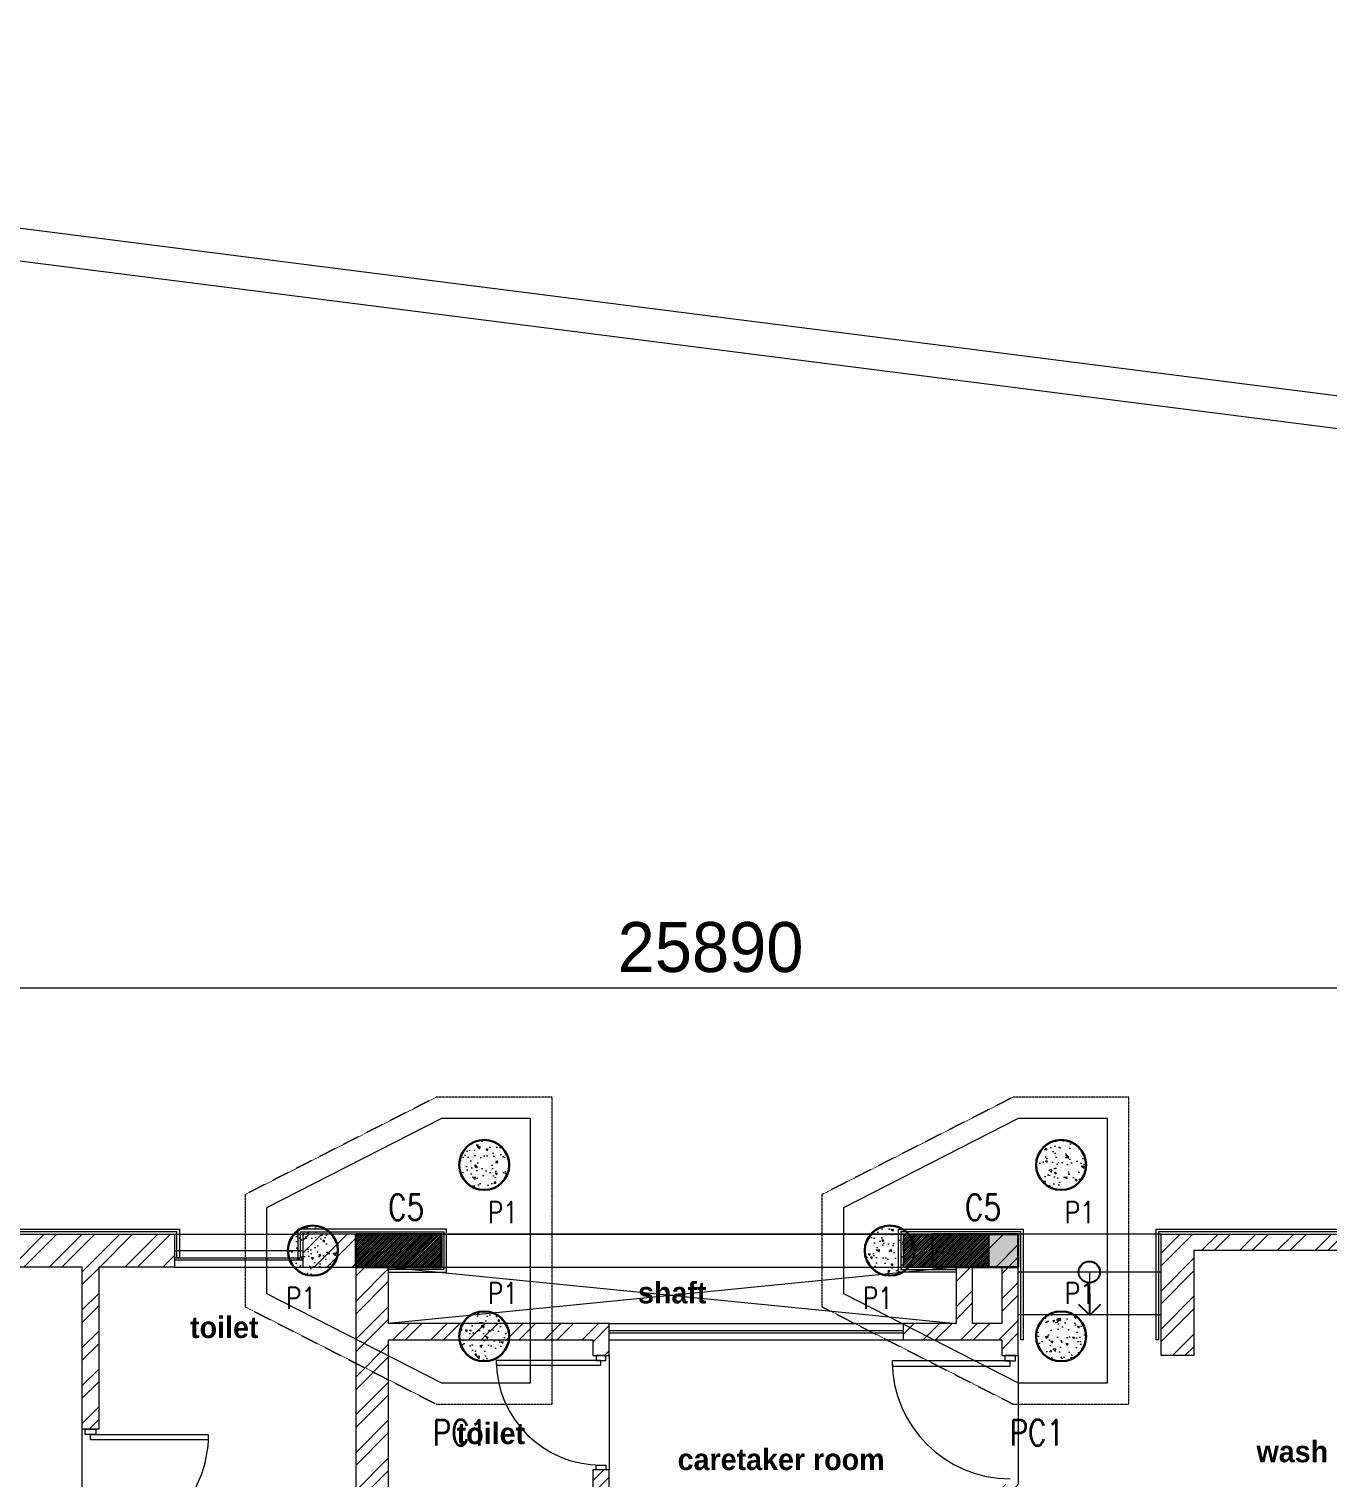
# Model space of a CAD drawing. Header units: metres. Extents: x 5205117 to 5948571, y 646915 to 1143748.
# Drawn here: x 5307230 to 5316327, y 1082673 to 1092821 of the extents above; entities that cross this region are included whole.
import ezdxf

# ---------------------------------------------------------------- set-up
doc = ezdxf.new("R2010")
doc.units = ezdxf.units.M
doc.header["$MEASUREMENT"] = 0
doc.header["$PDMODE"] = 35
doc.header["$PDSIZE"] = 10
for name, pattern in [('CONTINOUS', [0]), ('DASHED', [0.75, 0.5, -0.25]), ('DOT2', [0.125, 0, -0.125]), ('HIDDEN', [0.375, 0.25, -0.125])]:
    doc.linetypes.add(name, pattern=pattern)
doc.layers.get('0').update_dxf_attribs({"color": 1, "linetype": 'DASHED', "lineweight": 30})
for name, color, linetype, lineweight in [('A-01-GF', 8, 'CONTINOUS', 0), ('road ht', 8, 'Continuous', 5), ('S-COLUMN & WALL', 5, 'Continuous', 30), ('S-COLUMN_H', 250, 'Continuous', 0), ('S-FOUND-EXCAVATION', 253, 'HIDDEN', 0), ('S-FOUND-FOOTING', 7, 'Continuous', 15), ('S-PILE', 96, 'Continuous', 30), ('S-TEXT COL.', 1, 'Continuous', 0), ('S-TEXT PILE', 7, 'Continuous', 0)]:
    doc.layers.add(name, color=color, linetype=linetype, lineweight=lineweight)
doc.styles.add('MtXpl_Century_Gothic', font='GOTHICB.TTF')
doc.styles.add('SETU 1', font='romans.shx', dxfattribs={"width": 0.8})
doc.styles.get("Standard").update_dxf_attribs({"font": 'GOTHIC.TTF'})
doc.dimstyles.get("Standard").update_dxf_attribs({"dimtxt": 2, "dimasz": 1, "dimexe": 0, "dimexo": 0, "dimgap": 0.1, "dimtad": 1, "dimdsep": 46, "dimtxsty": 'Standard', "dimblk": 'OBLIQUE', "dimcen": 0.1, "dimclrd": 256, "dimclre": 256, "dimclrt": 256, "dimadec": 0, "dimazin": 0, "dimtfac": 1, "dimtofl": 0, "dimtmove": 1, "dimatfit": 2, "dimldrblk": 'OPEN90', "dimfxl": 1, "dimtolj": 1, "dimtzin": 0, "dimlwd": -1, "dimlwe": -1, "dimarcsym": 0})

# ---------------------------------------------------------------- blocks, each defined once
blk = doc.blocks.new('P2')
at = {"layer": 'S-PILE', "lineweight": 0}
h = blk.add_hatch(dxfattribs=at)
h.set_pattern_fill('AR-CONC', color=256, scale=20)
h.set_pattern_definition([(49.99999999999999, (0, 0), (143.4520365201507, -12.55042699651902), [15, -165]), (355, (0, 0), (-27.7502667226, 150.4384267400024), [12, -132]), (100.45144446, (11.9543362, -1.0458688), (115.7017693454224, 137.8879981937259), [12.7480384, -140.2284224]), (46.18420000000001, (0, 40), (213.4482661343145, -33.10385615861531), [22.5, -247.5]), (96.63563549, (17.787349, 37.2413386), (186.9323891348457, 194.8237201549101), [19.1220684, -210.342752]), (351.1841639899999, (0, 40), (186.9323890109546, 194.823720053998), [18, -198.0000002]), (21, (20, 30), (119.3814104236923, -80.52377813306776), [15, -165]), (326.0000000000001, (20, 30), (48.66306638431634, 145.0300090093706), [12, -132]), (71.45144474, (29.9484508, 23.2896852), (168.0444753459942, 64.50623056127077), [12.748038, -140.2284224]), (37.50000000000001, (0, 0), (2.431971063458134, 66.5787707662623), [0, -130.4, 0, -134, 0, -132.5]), (7.499999999999999, (0, 0), (52.61390748842972, 78.88234237647205), [0, -76.39999999999999, 0, -127.4, 0, -50.5]), (327.5, (-44.6, 0), (106.7644872344818, -4.510974346875951), [0, -50, 0, -156, 0, -207]), (317.5, (-64.6, 0), (116.6372338684772, 20.02099646646354), [0, -65, 0, -103.6, 0, -147])])
edge = h.paths.add_edge_path()
edge.add_arc((0, 0), 175, 0, 360)
at = {"layer": 'S-PILE'}
blk.add_circle((0, 0), 175, dxfattribs=at)
blk = doc.blocks.new('_Oblique')
at = {"color": 0, "linetype": 'ByBlock', "lineweight": -2}
blk.add_line((-0.5, -0.5), (0.5, 0.5), dxfattribs=at)
blk = doc.blocks.new('_Open90')
at = {"color": 0, "linetype": 'ByBlock', "lineweight": -2}
for p, q in [((-0.5, 0.5), (0, 0)), ((0, 0), (-1, 0)), ((0, 0), (-0.5, -0.5))]:
    blk.add_line(p, q, dxfattribs=at)
blk = doc.blocks.new('*D416')
at = {"layer": 'Defpoints', "color": 0, "ltscale": 5, "transparency": 16777216}
for p in [(5324948.314533547, 1086105.4050494), (5299058.314533547, 1084313.346503072), (5324948.314533547, 1083995.739480724)]:
    blk.add_point(p, dxfattribs=at)
at = {"layer": 'road ht', "linetype": 'DOT2', "ltscale": 5, "transparency": 16777216}
for p, q in [((5299058.314533547, 1084313.346503072), (5299058.314533547, 1086105.4050494)), ((5324948.314533547, 1083995.739480724), (5324948.314533547, 1086105.4050494))]:
    blk.add_line(p, q, dxfattribs=at)
at = {"layer": 'road ht', "color": 1, "ltscale": 5, "transparency": 16777216}
blk.add_line((5299058.314533547, 1086105.4050494), (5324948.314533547, 1086105.4050494), dxfattribs=at)
at = {"layer": 'road ht', "color": 1, "ltscale": 5, "transparency": 16777216, "xscale": 250, "yscale": 250, "zscale": 250, "rotation": 180}
blk.add_blockref('_Oblique', (5299058.314533547, 1086105.4050494), dxfattribs=at)
at = {"layer": 'road ht', "color": 1, "ltscale": 5, "transparency": 16777216, "xscale": 250, "yscale": 250, "zscale": 250}
blk.add_blockref('_Oblique', (5324948.314533547, 1086105.4050494), dxfattribs=at)
at = {"layer": 'road ht', "color": 1, "ltscale": 5, "transparency": 16777216, "insert": (5312003.314533547, 1086389.20858441), "char_height": 350, "attachment_point": 5}
blk.add_mtext('\\A1;25890', dxfattribs=at)
blk = doc.blocks.new('jkdfhjksh')
at = {"layer": 'A-01-GF', "lineweight": -2, "ltscale": 5}
h = blk.add_hatch(dxfattribs=at)
h.set_pattern_fill('ANSI32', color=256, scale=500, angle=180)
h.set_pattern_definition([(225, (0, 40543.84578141826), (132.5825214724777, -132.5825214724777), []), (225, (-88.38834750000001, 40543.84578141826), (132.5825214724777, -132.5825214724777), [])])
h.paths.add_polyline_path([(5322893.314533547, 1124074.282909575), (5322893.314533547, 1124809.282909575), (5318318.314533547, 1124809.282909575), (5318318.314533547, 1124074.282909575), (5318088.314533547, 1124074.282909575), (5318088.314533547, 1124809.282909575), (5315388.314533545, 1124809.282909575), (5315388.314533545, 1124074.282909575), (5315158.314533545, 1124074.282909575), (5315158.314533545, 1124924.282909575), (5323870.814533547, 1124924.282909575), (5323870.814533547, 1124824.282909575), (5323970.814533547, 1124824.282909575), (5323970.814533547, 1124924.282909575), (5324948.314533547, 1124924.282909575), (5324948.314533547, 1122959.282909575), (5322893.314533547, 1122959.282909575), (5322893.314533547, 1123074.282909575), (5324718.314533547, 1123074.282909575), (5324718.314533547, 1124694.282909575), (5323123.314533547, 1124694.282909575), (5323123.314533547, 1124074.282909575)])
h.paths.add_polyline_path([(5313353.314533545, 1124924.282909575), (5313353.314533545, 1124694.282909575), (5313723.314533547, 1124694.282909575), (5313723.314533547, 1124299.282909575), (5313353.314533545, 1124299.282909575), (5313353.314533545, 1124184.282909575), (5314043.314533545, 1124184.282909575), (5314043.314533545, 1124074.282909575), (5314158.314533545, 1124074.282909575), (5314158.314533545, 1124924.282909575)], flags=17)
h.paths.add_polyline_path([(5314043.314533545, 1124299.282909575), (5313838.314533547, 1124299.282909575), (5313838.314533547, 1124694.282909575), (5314043.314533545, 1124694.282909575)], flags=16)
h.paths.add_polyline_path([(5305918.314533547, 1117569.282909575), (5307928.314533547, 1117569.282909575), (5307928.314533547, 1116844.282909575), (5308043.314533547, 1116844.282909575), (5308043.314533547, 1117799.282909575), (5305688.314533547, 1117799.282909575), (5305688.314533547, 1114174.282909575), (5310348.314533547, 1114174.282909575), (5310348.314533547, 1114774.282909575), (5309748.314533547, 1114774.282909575), (5309748.314533547, 1117569.282909575), (5310348.314533547, 1117569.282909575), (5310348.314533547, 1119529.282909575), (5309518.314533547, 1119529.282909575), (5309518.314533547, 1117799.282909575), (5309068.314533547, 1117799.282909575), (5309068.314533547, 1117569.282909575), (5309518.314533547, 1117569.282909575), (5309518.314533547, 1116044.282909575), (5307928.314533547, 1116044.282909575), (5307928.314533547, 1115814.282909575), (5309518.314533547, 1115814.282909575), (5309518.314533547, 1114404.282909575), (5305918.314533547, 1114404.282909575)])
h.paths.add_polyline_path([(5310118.314533547, 1124924.282909575), (5309148.314533547, 1124924.282909575), (5309148.314533547, 1124694.282909575), (5309518.314533547, 1124694.282909575), (5309518.314533547, 1122059.282909575), (5307718.314533547, 1122059.282909575), (5307718.314533547, 1122659.282909575), (5307603.314533547, 1122659.282909575), (5307603.314533547, 1122059.282909575), (5305803.314533547, 1122059.282909575), (5305803.314533547, 1122659.282909575), (5305688.314533547, 1122659.282909575), (5305688.314533547, 1121829.282909575), (5318318.314533549, 1121829.282909575), (5318318.314533545, 1123074.282909575), (5318088.314533547, 1123074.282909575), (5318088.314533547, 1122059.282909575), (5314158.314533545, 1122059.282909588), (5314158.314533545, 1123174.282909575), (5314043.314533545, 1123174.282909575), (5314043.314533545, 1122059.282909588), (5311293.314533547, 1122059.282909588), (5311293.314533547, 1123274.282909575), (5311178.314533547, 1123274.282909575), (5311178.314533547, 1122059.282909575), (5309748.314533547, 1122059.282909575), (5309748.314533547, 1124184.282909575), (5311178.314533547, 1124184.282909575), (5311178.314533547, 1124074.282909575), (5311293.314533547, 1124074.282909575), (5311293.314533547, 1124299.282909575), (5309748.314533547, 1124299.282909575), (5309748.314533547, 1124694.282909575), (5310118.314533547, 1124694.282909575)])
h.paths.add_polyline_path([(5323423.314533547, 1114174.282909575), (5323423.314533547, 1114774.282909575), (5324948.314533547, 1114774.282909575), (5324948.314533547, 1114174.282909575)])
h.paths.add_polyline_path([(5323123.314533547, 1114174.282909575), (5317488.314533547, 1114174.282909575), (5317488.314533547, 1114774.282909575), (5318318.314533547, 1114774.282909575), (5318318.314533547, 1114404.282909575), (5322893.314533547, 1114404.282909575), (5322893.314533547, 1114774.282909575), (5323123.314533547, 1114774.282909575)])
h.paths.add_polyline_path([(5318088.314533547, 1114659.282909575), (5318088.314533547, 1114404.282909575), (5317603.314533547, 1114404.282909575), (5317603.314533547, 1114659.282909575)], flags=16)
h.paths.add_polyline_path([(5324718.314533547, 1114404.282909575), (5324718.314533547, 1114659.282909575), (5323653.314533547, 1114659.282909575), (5323653.314533547, 1114404.282909575)], flags=16)
h.paths.add_polyline_path([(5317488.314533547, 1117569.282909575), (5317488.314533547, 1119529.282909575), (5318318.314533547, 1119529.282909575), (5318318.314533547, 1117569.282909575)])
h.paths.add_polyline_path([(5317603.314533547, 1117799.282909575), (5317603.314533547, 1119299.282909575), (5318088.314533547, 1119299.282909575), (5318088.314533547, 1117799.282909575)], flags=16)
h.paths.add_polyline_path([(5300858.314533547, 1124924.282909575), (5308248.314533547, 1124924.282909575), (5308248.314533547, 1124694.282909575), (5307718.314533547, 1124694.282909575), (5307718.314533547, 1123559.282909575), (5307603.314533547, 1123559.282909575), (5307603.314533547, 1124694.282909575), (5305803.314533547, 1124694.282909575), (5305803.314533547, 1123659.282909575), (5305688.314533547, 1123659.282909575), (5305688.314533547, 1124694.282909575), (5301088.314533547, 1124694.282909575), (5301088.314533547, 1124324.282909575), (5300858.314533547, 1124324.282909575)])
h.paths.add_polyline_path([(5322893.314533547, 1121459.282909575), (5322893.314533547, 1122059.282909575), (5324948.314533547, 1122059.282909575), (5324948.314533547, 1121459.282909575)])
h.paths.add_polyline_path([(5323123.314533547, 1121574.282909575), (5323123.314533547, 1121829.282909575), (5324718.314533547, 1121829.282909575), (5324718.314533547, 1121574.282909575)], flags=16)
h.paths.add_polyline_path([(5300858.314533547, 1120599.282909575), (5305688.314533547, 1120599.282909575), (5305688.314533547, 1119299.282909575), (5305918.314533547, 1119299.282909575), (5305918.314533547, 1120829.282909575), (5301088.314533547, 1120829.282909575), (5301088.314533547, 1121199.282909575), (5300858.314533547, 1121199.282909575)])
h.paths.add_polyline_path([(5310233.314533547, 1117799.282909575), (5309748.314533547, 1117799.282909575), (5309748.314533547, 1119299.282909575), (5310233.314533547, 1119299.282909575)], flags=16)
h.paths.add_polyline_path([(5299058.314533547, 1120599.282909575), (5300558.314533547, 1120599.282909575), (5300558.314533547, 1121199.282909575), (5299058.314533547, 1121199.282909575)])
h.paths.add_polyline_path([(5299288.314533547, 1120829.282909575), (5300478.314533547, 1120829.282909575), (5300478.314533547, 1121084.282909575), (5299288.314533547, 1121084.282909575)], flags=16)
h.paths.add_polyline_path([(5299058.314533547, 1124924.282909575), (5300558.314533547, 1124924.282909575), (5300558.314533547, 1124324.282909575), (5299058.314533547, 1124324.282909575)])
h.paths.add_polyline_path([(5299288.314533547, 1124694.282909575), (5300478.314533547, 1124694.282909575), (5300478.314533547, 1124439.282909575), (5299288.314533547, 1124439.282909575)], flags=16)
h.paths.add_polyline_path([(5303338.314533547, 1120299.282909575), (5303338.314533547, 1119299.282909575), (5303568.314533547, 1119299.282909575), (5303568.314533547, 1120299.282909575)], flags=0)
h.paths.add_polyline_path([(5303338.314533547, 1114174.282909575), (5303568.314533547, 1114174.282909575), (5303568.314533547, 1117799.282909575), (5303338.314533547, 1117799.282909575)])
h.paths.add_polyline_path([(5309748.314533547, 1114659.282909575), (5310233.314533547, 1114659.282909575), (5310233.314533547, 1114404.282909575), (5309748.314533547, 1114404.282909575)], flags=16)
h = blk.add_hatch(dxfattribs=at)
h.set_pattern_fill('ANSI31', color=256, scale=75)
h.set_pattern_definition([(45, (2504685.000507657, 714129.0825430697), (-6.629126073623882, 6.629126073623883), [])])
h.paths.add_polyline_path([(5309518.314533547, 1124694.282909576), (5310118.314533547, 1124694.282909576), (5310118.314533547, 1124924.282909576), (5309518.314533547, 1124924.282909576)])
h = blk.add_hatch(dxfattribs=at)
h.set_pattern_fill('ANSI31', color=256, scale=75)
h.set_pattern_definition([(45, (2505995.000507653, 714129.082543082), (-6.629126073623882, 6.629126073623883), [])])
h.paths.add_polyline_path([(5313353.314533549, 1124694.282909594), (5313953.314533549, 1124694.282909594), (5313953.314533549, 1124924.282909594), (5313353.314533549, 1124924.282909594)])
for p, q in [((5308248.314533547, 1124924.282909575), (5309148.314533547, 1124924.282909575)), ((5310118.314533547, 1124924.282909575), (5313353.314533545, 1124924.282909575)), ((5313353.314533545, 1124924.282909575), (5310118.314533547, 1124924.282909575)), ((5315158.314533545, 1124924.282909575), (5314158.314533545, 1124924.282909575)), ((5308248.314533547, 1124809.282909575), (5309148.314533547, 1124809.282909575)), ((5308248.314533547, 1124759.282909575), (5309148.314533547, 1124759.282909575)), ((5308248.314533547, 1124744.282909575), (5309148.314533547, 1124744.282909575)), ((5308248.314533547, 1124694.282909575), (5309148.314533547, 1124694.282909575)), ((5313723.314533547, 1124694.282909575), (5309748.314533547, 1124299.282909575)), ((5309748.314533547, 1124694.282909575), (5313723.314533547, 1124299.282909575)), ((5310118.314533547, 1124694.282909575), (5313353.314533545, 1124694.282909575)), ((5310118.314533547, 1124694.282909575), (5313353.314533545, 1124694.282909575)), ((5315158.314533545, 1124659.282909575), (5314158.314533545, 1124659.282909575)), ((5311293.314533547, 1124299.282909575), (5313353.314533545, 1124299.282909575)), ((5315158.314533545, 1124359.282909575), (5314158.314533545, 1124359.282909575)), ((5311293.314533547, 1124249.282909575), (5313353.314533545, 1124249.282909575)), ((5311293.314533547, 1124234.282909575), (5313353.314533545, 1124234.282909575)), ((5311293.314533547, 1124184.282909575), (5313353.314533545, 1124184.282909575)), ((5311293.314533547, 1124074.282909575), (5311293.314533547, 1123274.282909575)), ((5314158.314533545, 1124074.282909575), (5314158.314533545, 1123174.282909575)), ((5307603.314533547, 1122659.282909575), (5307603.314533547, 1123559.282909575))]:
    blk.add_line(p, q, dxfattribs=at)
at = {"layer": 'A-01-GF', "lineweight": -2, "ltscale": 10}
for p, q in [((5311269.147866881, 1124074.282909576), (5311202.481200214, 1124074.282909576)), ((5311202.481200214, 1124074.282909576), (5311202.481200214, 1124040.949576243)), ((5311269.147866881, 1124040.949576243), (5311269.147866881, 1124074.282909576)), ((5314138.314533545, 1124074.282909575), (5314063.314533545, 1124074.282909575)), ((5314063.314533545, 1124074.282909575), (5314063.314533545, 1124036.782909575)), ((5314138.314533545, 1124036.782909575), (5314138.314533545, 1124074.282909575)), ((5311235.814533547, 1124040.949576243), (5310502.481200214, 1124040.949576243)), ((5310502.481200214, 1124040.949576243), (5310502.481200214, 1124007.616242909)), ((5310502.481200214, 1124007.616242909), (5311235.814533547, 1124007.616242909)), ((5311202.481200214, 1124040.949576243), (5311269.147866881, 1124040.949576243)), ((5311235.814533547, 1124007.616242909), (5311235.814533547, 1124040.949576243)), ((5314100.814533545, 1124036.782909575), (5313275.814533545, 1124036.782909575)), ((5313275.814533545, 1124036.782909575), (5313275.814533545, 1123999.282909575)), ((5313275.814533545, 1123999.282909575), (5314100.814533545, 1123999.282909575)), ((5314063.314533545, 1124036.782909575), (5314138.314533545, 1124036.782909575)), ((5314100.814533545, 1123999.282909575), (5314100.814533545, 1124036.782909575)), ((5307623.314533547, 1123559.282909575), (5307698.314533547, 1123559.282909575)), ((5307623.314533547, 1123521.782909575), (5307623.314533547, 1123559.282909575)), ((5307698.314533547, 1123559.282909575), (5307698.314533547, 1123521.782909575)), ((5307698.314533547, 1123521.782909575), (5307623.314533547, 1123521.782909575)), ((5307660.814533547, 1123521.782909575), (5308485.814533547, 1123521.782909575)), ((5307660.814533547, 1123484.282909575), (5307660.814533547, 1123521.782909575)), ((5308485.814533547, 1123484.282909575), (5307660.814533547, 1123484.282909575)), ((5308485.814533547, 1123521.782909575), (5308485.814533547, 1123484.282909575)), ((5311202.481200214, 1123274.282909576), (5311202.481200214, 1123307.616242909)), ((5311202.481200214, 1123307.616242909), (5311269.147866881, 1123307.616242909)), ((5311269.147866881, 1123274.282909576), (5311202.481200214, 1123274.282909576)), ((5311269.147866881, 1123307.616242909), (5311269.147866881, 1123274.282909576))]:
    blk.add_line(p, q, dxfattribs=at)
at = {"layer": 'A-01-GF', "lineweight": -2, "ltscale": 5}
for points in [[(5300958.314533547, 1124289.282909576), (5300823.314533547, 1124289.282909576), (5300823.314533547, 1124959.282909575), (5308283.314533547, 1124959.282909575), (5308283.314533547, 1124759.282909576), (5308265.314533547, 1124759.282909576), (5308265.314533547, 1124941.282909575), (5300841.314533547, 1124941.282909575), (5300841.314533547, 1124307.282909576), (5300958.314533547, 1124307.282909576)], [(5300858.314533547, 1124924.282909575), (5308248.314533547, 1124924.282909575), (5308248.314533547, 1124694.282909575), (5307718.314533547, 1124694.282909575), (5307718.314533547, 1123559.282909575), (5307603.314533547, 1123559.282909575), (5307603.314533547, 1124694.282909575), (5305803.314533547, 1124694.282909575), (5305803.314533547, 1123659.282909575), (5305688.314533547, 1123659.282909575), (5305688.314533547, 1124694.282909575), (5301088.314533547, 1124694.282909575), (5301088.314533547, 1124324.282909575), (5300858.314533547, 1124324.282909575)], [(5310153.314533547, 1124659.282909575), (5310153.314533547, 1124959.282909575), (5309113.314533547, 1124959.282909575), (5309113.314533547, 1124759.282909576), (5309131.314533547, 1124759.282909576), (5309131.314533547, 1124941.282909575), (5310135.314533547, 1124941.282909575), (5310135.314533547, 1124677.282909575), (5309748.314533547, 1124677.282909575), (5309748.314533547, 1124659.282909575)], [(5309518.314533547, 1124694.282909576), (5310118.314533547, 1124694.282909576), (5310118.314533547, 1124924.282909576), (5309518.314533547, 1124924.282909576)], [(5313318.314533545, 1124659.282909575), (5313318.314533545, 1124959.282909575), (5314193.314533545, 1124959.282909575), (5314193.314533545, 1124184.282909575), (5314175.314533545, 1124184.282909575), (5314175.314533545, 1124941.282909575), (5313336.314533545, 1124941.282909575), (5313336.314533545, 1124677.282909575), (5313723.314533547, 1124677.282909575), (5313723.314533547, 1124659.282909575)], [(5313353.314533549, 1124694.282909594), (5313953.314533549, 1124694.282909594), (5313953.314533549, 1124924.282909594), (5313353.314533549, 1124924.282909594)], [(5313353.314533545, 1124924.282909575), (5313353.314533545, 1124694.282909575), (5313723.314533547, 1124694.282909575), (5313723.314533547, 1124299.282909575), (5313353.314533545, 1124299.282909575), (5313353.314533545, 1124184.282909575), (5314043.314533545, 1124184.282909575), (5314043.314533545, 1124074.282909575), (5314158.314533545, 1124074.282909575), (5314158.314533545, 1124924.282909575)], [(5323023.314533547, 1122942.282909575), (5324965.314533547, 1122942.282909575), (5324965.314533547, 1124941.282909575), (5315141.314533545, 1124941.282909575), (5315141.314533545, 1124184.282909575), (5315123.314533545, 1124184.282909575), (5315123.314533545, 1124959.282909575), (5324983.314533547, 1124959.282909575), (5324983.314533547, 1122924.282909575), (5323023.314533547, 1122924.282909575)], [(5322893.314533547, 1124074.282909575), (5322893.314533547, 1124809.282909575), (5318318.314533547, 1124809.282909575), (5318318.314533547, 1124074.282909575), (5318088.314533547, 1124074.282909575), (5318088.314533547, 1124809.282909575), (5315388.314533545, 1124809.282909575), (5315388.314533545, 1124074.282909575), (5315158.314533545, 1124074.282909575), (5315158.314533545, 1124924.282909575), (5323870.814533547, 1124924.282909575), (5323870.814533547, 1124824.282909575), (5323970.814533547, 1124824.282909575), (5323970.814533547, 1124924.282909575), (5324948.314533547, 1124924.282909575), (5324948.314533547, 1122959.282909575), (5322893.314533547, 1122959.282909575), (5322893.314533547, 1123074.282909575), (5324718.314533547, 1123074.282909575), (5324718.314533547, 1124694.282909575), (5323123.314533547, 1124694.282909575), (5323123.314533547, 1124074.282909575)], [(5314043.314533545, 1124299.282909575), (5313838.314533547, 1124299.282909575), (5313838.314533547, 1124694.282909575), (5314043.314533545, 1124694.282909575)]]:
    blk.add_lwpolyline(points, close=True, dxfattribs=at)
for points in [[(5311293.314533547, 1122059.282909588), (5311293.314533547, 1123274.282909575), (5311178.314533547, 1123274.282909575), (5311178.314533547, 1122059.282909575)], [(5309748.314533547, 1122059.282909575), (5309748.314533547, 1124184.282909575), (5311178.314533547, 1124184.282909575), (5311178.314533547, 1124074.282909575), (5311293.314533547, 1124074.282909575), (5311293.314533547, 1124299.282909575), (5309748.314533547, 1124299.282909575), (5309748.314533547, 1124694.282909575), (5310118.314533547, 1124694.282909575), (5310118.314533547, 1124924.282909575), (5310118.314533547, 1124924.282909575), (5309148.314533547, 1124924.282909575), (5309148.314533547, 1124694.282909575), (5309518.314533547, 1124694.282909575), (5309518.314533547, 1122059.282909575)]]:
    blk.add_lwpolyline(points, dxfattribs=at)
at = {"layer": 'A-01-GF', "lineweight": -2, "ltscale": 100}
blk.add_circle((5314655.235289549, 1124659.282909581), 75, dxfattribs=at)
at = {"layer": 'A-01-GF', "lineweight": -2, "ltscale": 2}
for centre, major_axis, ratio, start_param, end_param in [((5311235.814533547, 1124040.949576243), (-687.5370565028304, 255.0893445706497), 0.999999999999581, 0.3552759613976537, 1.926072288192277), ((5314100.814533545, 1124036.782909575), (-583.3630944789577, 583.3630944789577), 0.9999999999998078, 0.7853981633975446, 2.356194490192248)]:
    blk.add_ellipse(centre, major_axis=major_axis, ratio=ratio, start_param=start_param, end_param=end_param, dxfattribs=at)
at = {"layer": 'A-01-GF', "lineweight": -2, "ltscale": 2, "extrusion": (0, 0, -1)}
blk.add_ellipse((5307660.814533547, 1123521.782909575), major_axis=(-583.3630944789038, 583.3630944789038), ratio=0.9999999999999928, start_param=2.356194490192341, end_param=3.926990816987245, dxfattribs=at)
at = {"layer": 'A-01-GF', "lineweight": -2, "style": 'MtXpl_Century_Gothic'}
for s, p in [('shaft', (5311495.467830623, 1124439.896437787)), ('toilet', (5308358.227857817, 1124197.241781091)), ('toilet', (5310225.426773289, 1123454.255890269)), ('wash', (5315826.729270965, 1123327.499138451)), ('caretaker room', (5311772.913670515, 1123272.490132253))]:
    blk.add_text(s, height=150, dxfattribs=at).set_placement(p)
at = {"layer": 'A-01-GF', "lineweight": -2, "ltscale": 5}
blk.add_leader([(5314658.314533545, 1124356.782909578), (5314658.314533545, 1124659.282909575)], dimstyle='Standard', override={"dimasz": 150, "dimtad": 0}, dxfattribs=at)

msp = doc.modelspace()

# ---------------------------------------------------------------- hatches: boundary and pattern name
at = {"layer": 'S-COLUMN_H'}
h = msp.add_hatch(color=256, dxfattribs=at)
h.dxf.hatch_style = 1
h.paths.add_polyline_path([(5309518.314533547, 1084150.437128157), (5309518.314533547, 1084380.437128157), (5310118.314533547, 1084380.437128157), (5310118.314533547, 1084150.437128157)])
h = msp.add_hatch(color=256, dxfattribs=at)
h.dxf.hatch_style = 1
h.paths.add_polyline_path([(5313558.314533544, 1084150.437128157), (5313558.314533544, 1084380.437128157), (5314158.314533544, 1084380.437128157), (5314158.314533544, 1084150.437128157)])

# ---------------------------------------------------------------- linework, layer by layer
at = {"layer": 'A-01-GF', "lineweight": -2, "ltscale": 100}
msp.add_circle((5314655.235289549, 1084115.437128163), 75, dxfattribs=at)
at = {"layer": 'road ht', "transparency": 33554559}
for points in [[(5296196.271870926, 1092820.921260183), (5337616.874224976, 1087554.212672537)], [(5337616.874224976, 1087322.360852545), (5296167.260514572, 1092592.758289402)]]:
    msp.add_lwpolyline(points, dxfattribs=at)
at = {"layer": 'S-COLUMN & WALL', "ltscale": 5}
for points in [[(5309518.314533547, 1084150.437128157), (5309518.314533547, 1084380.437128157), (5310118.314533547, 1084380.437128157), (5310118.314533547, 1084150.437128157)], [(5313558.314533544, 1084150.437128157), (5313558.314533544, 1084380.437128157), (5314158.314533544, 1084380.437128157), (5314158.314533544, 1084150.437128157)]]:
    msp.add_lwpolyline(points, close=True, dxfattribs=at)
at = {"layer": 'S-FOUND-EXCAVATION'}
for points in [[(5310893.314608146, 1085340.43711549), (5310082.904362652, 1085340.43711549), (5308743.314608146, 1084658.142226348), (5308743.314608146, 1083872.73203306), (5310082.90436125, 1083190.43711549), (5310893.314608146, 1083190.43711549)], [(5314933.314608144, 1085340.437115489), (5314122.904362651, 1085340.437115489), (5312783.314608144, 1084658.142226348), (5312783.314608144, 1083872.73203306), (5314122.904361247, 1083190.43711549), (5314933.314608144, 1083190.43711549)]]:
    msp.add_lwpolyline(points, close=True, dxfattribs=at)
at = {"layer": 'S-FOUND-FOOTING', "color": 1}
for points in [[(5310743.314608146, 1085190.43711549), (5310118.314559851, 1085190.43711549), (5308893.314608146, 1084565.437128786), (5308893.314608146, 1083965.437128786), (5310118.314559851, 1083340.43711549), (5310743.314608146, 1083340.43711549), (5310743.314608146, 1085190.43711549)], [(5314783.314608144, 1085190.437115489), (5314158.314559849, 1085190.437115489), (5312933.314608144, 1084565.437128785), (5312933.314608144, 1083965.437128785), (5314158.314559849, 1083340.43711549), (5314783.314608144, 1083340.43711549), (5314783.314608144, 1085190.437115489)]]:
    msp.add_lwpolyline(points, dxfattribs=at)

# ---------------------------------------------------------------- block references
at = {"layer": 'A-01-GF'}
msp.add_blockref('jkdfhjksh', (0, -40543.8457814178), dxfattribs=at)
at = {"layer": 'S-PILE', "rotation": 90.00000000000001}
for p in [(5310418.178181575, 1084865.437123639), (5314458.178181572, 1084865.437123639), (5309218.314559851, 1084265.437128786), (5313258.314559849, 1084265.437128785), (5310418.178181574, 1083665.437123639), (5314458.178181572, 1083665.437123639)]:
    msp.add_blockref('P2', p, dxfattribs=at)

# ---------------------------------------------------------------- texts
at = {"layer": 'A-01-GF', "lineweight": -2, "style": 'MtXpl_Century_Gothic'}
for s, p in [('shaft', (5311495.467830623, 1083896.050656369)), ('toilet', (5308358.227857817, 1083653.395999673)), ('toilet', (5310225.426773289, 1082910.41010885)), ('caretaker room', (5311772.913670515, 1082728.644350834)), ('wash', (5315826.729270965, 1082783.653357033))]:
    msp.add_text(s, height=150, dxfattribs=at).set_placement(p)
at = {"layer": 'S-TEXT COL.', "color": 1, "true_color": 0xe61414, "style": 'SETU 1', "width": 0.8}
for p in [(5309744.638370338, 1084479.768756978), (5313784.638370336, 1084479.768756978)]:
    msp.add_text('C5', height=180, dxfattribs=at).set_placement(p)
at = {"layer": 'S-TEXT COL.', "color": 7, "style": 'SETU 1', "width": 0.8}
for p in [(5310056.817246561, 1082901.306007618), (5314096.817246558, 1082901.306007618)]:
    msp.add_text('PC1', height=180, dxfattribs=at).set_placement(p)
at = {"layer": 'S-TEXT PILE', "style": 'SETU 1', "width": 0.8}
for p in [(5310443.144004059, 1084458.942073747), (5314483.144004056, 1084458.942073747), (5309029.050161937, 1083858.942078894), (5310443.144004059, 1083891.932157232), (5313069.050161935, 1083858.942078894), (5314483.144004056, 1083891.932157232)]:
    msp.add_text('P1', height=150, dxfattribs=at).set_placement(p)

# ---------------------------------------------------------------- dimensions: what is measured, and where the dimension line sits
at = {"layer": 'road ht', "color": 12, "ltscale": 5}
dim = msp.add_linear_dim(base=(5324948.314533547, 1086105.4050494), p1=(5299058.314533547, 1084313.346503072), p2=(5324948.314533547, 1083995.739480724), dimstyle='Standard', override={"dimtxt": 350, "dimasz": 250, "dimgap": 100, "dimdec": 0, "dimclrd": 1, "dimclrt": 1, "dimtdec": 0, "dimfxl": 0.1}, dxfattribs=at)
dim.commit()
dim.dimension.update_dxf_attribs({"geometry": '*D416', "text_midpoint": (5312003.314533547, 1086389.20858441)})

# ---------------------------------------------------------------- leaders
at = {"layer": 'A-01-GF', "lineweight": -2, "ltscale": 5}
msp.add_leader([(5314658.314533545, 1083812.93712816), (5314658.314533545, 1084115.437128157)], dimstyle='Standard', override={"dimasz": 150, "dimtad": 0}, dxfattribs=at)

doc.saveas('drawing.dxf')
